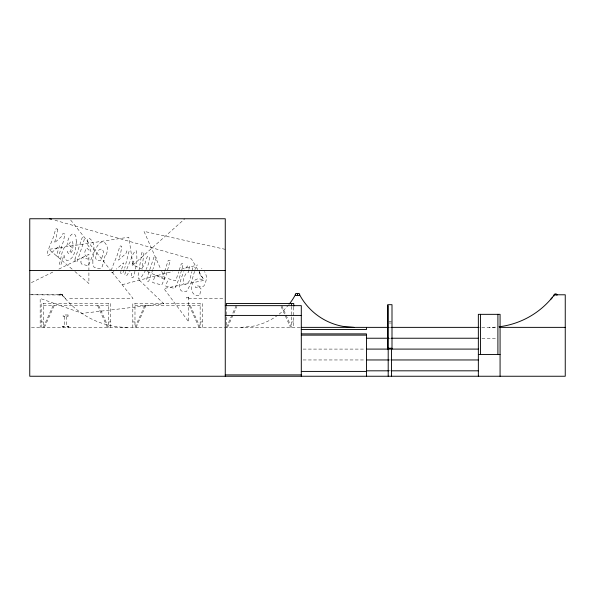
<?xml version="1.0" encoding="UTF-8"?>
<svg xmlns="http://www.w3.org/2000/svg" width="595" height="595" viewBox="0 0 595 595"><rect width="100%" height="100%" fill="white"/><g stroke="black" fill="none" stroke-linecap="round" stroke-linejoin="round"><path stroke-width="0.45" stroke-dasharray="2.98 2.23" d="M199.578 271.231L199.05 274.689L201.645 276.355L202.664 277.962L202.479 279.955C191.047 273.499 186.332 297.024 199.6 295.7L201.021 288.806L198.916 286.671L197.518 287.816L195.77 287.608L195.175 286.983L195.852 286.173C198.537 285.109 201.348 287.668 203.832 286.046C206.547 281.844 207.521 275.827 204.546 271.506M111.325 270.576C113.459 262.402 118.427 255.076 119.446 246.501L120.673 245.899L121.796 246.367L120.606 253.544L118.509 260.134L125.962 253.455L126.921 250.874L129.1 251.164L124.705 268.226M188.779 270.056L188.31 272.488L185.603 274.072L183.61 278.676L182.94 282.647L183.468 283.77L184.762 284.365C190.482 283.808 190.355 275.775 191.925 271.588M188.935 269.245L189.56 266.01L187.856 265.734L185.395 268.486L184.227 270.837M192.125 270.695L192.944 267.125L195.443 267.795L194.996 269.58M194.55 271.365L191.017 283.413L186.629 291.379C174.231 293.923 181.639 277.01 183.84 271.618M179.214 270.175L181.274 263.868L183.327 263.704L179.288 278.326L174.789 288.508L165.67 286.061L168.333 278.735L175.733 280.803L178.679 271.811M164.57 271.588L162.688 277.307L155.295 275.24L152.632 282.566L161.751 285.012L166.243 274.83L170.282 260.208L168.229 260.379L164.837 270.77M152.774 269.661L148.787 281.115L147.553 281.502L146.586 279.888L146.898 278.155L153.971 257.107L155.198 256.839L156.269 257.635L153.064 268.843M125.783 271.61L124.824 274.183L124.935 275.009L125.805 275.507L126.854 275.351L127.717 274.28L129.189 270.613M124.095 269.78L122.585 273.67L120.815 273.447L120.778 271.878L123.693 262.834L116.33 269.118M126.802 269.089L133.146 254.02L134.79 251.447L136.188 250.733C138.033 259.621 135.876 269.342 132.916 277.835L130.9 277.292L131.822 273.522L129.717 271.194M53.104 305.644L43.331 327.369L43.331 303.472M44.417 327.369L54.19 305.644M144.756 305.644L134.983 327.369L134.983 303.472M136.069 327.369L145.842 305.644M236.185 305.644L226.405 327.369L226.405 306.551M227.491 327.369L236.892 306.485M31.557 294.8L59.515 294.986L59.708 294.599M145.76 270.093L141.528 276.853L138.992 279.375L137.869 276.965L142.012 252.176L143.945 252.6L142.041 268.345L144.964 263.57L147.329 256.43L148.564 256.378L149.538 257.062L148.69 263.399L146.139 269.386M113.913 271.432L112.7 272.592L111.027 272.138M142.279 269.193L133.012 264.983L184.859 218.752M31.416 282.625L53.892 271.543M58.89 269.081L88.9 254.288L88.9 270.688M201.393 268.806L201.95 268.65M122.109 284.715L172.55 271.536M181.326 269.245L197.652 264.983M127.508 327.369A81.463 81.463 0 0 1 66.305 299.672L62.802 295.968A1.718 1.718 0 0 0 61.635 293.9A1.718 1.718 0 0 0 59.515 294.986L61.144 294.785L61.144 295.544M59.515 294.986L62.334 294.785L66.305 299.672M241.057 327.369L252.079 326.372A61.553 61.553 0 0 0 277.344 315.536M29.75 294.785L62.334 294.785L62.802 295.968L62.802 295.105M188.771 297.307L186.599 297.307L186.599 298.422L223.445 298.422M69.63 298.422L133.012 298.422L111.295 271.127M43.331 305.644L108.498 305.644M134.983 305.644L200.151 305.644M389.011 321.285L391.458 321.285M41.159 321.94L43.331 321.94M108.498 321.94L110.67 321.94M132.811 321.94L134.983 321.94M200.151 321.94L202.322 321.94M291.58 321.94L293.752 321.94M389.011 323.026L391.458 323.026M31.483 327.369L300.371 327.369M389.011 327.369L390.908 327.369M481.794 327.369L496.632 327.369M388.661 338.235L390.513 338.235M481.972 338.235L496.461 338.235M303.138 349.094L365.553 349.094M303.138 359.96L365.553 359.96M388.661 359.96L390.513 359.96M388.661 370.819L390.513 370.819M225.267 249.35L143.99 231.358L160.702 269.096M55.015 220.262L191.478 259.004L198.596 271.03M147.337 271.491L165.403 279.702L161.074 269.929M72.114 269.148L48.864 249.35L128.788 237.197L133.012 264.983M74.91 271.536L88.9 283.451L88.9 271.603M139.356 280.208L163.737 303.681L82.199 313.372L40.17 298.422L40.17 327.369M70.686 220.083L110.73 270.405M199.057 271.811L204.122 280.379L163.87 288.538L188.771 321.932L188.771 296.243M281.807 305.644L291.58 327.369L291.58 305.644M281.093 306.485L290.494 327.369M190.378 305.644L200.151 327.369L200.151 303.472M189.292 305.644L199.065 327.369M98.725 305.644L108.498 327.369L108.498 303.472M97.639 305.644L107.412 327.369M293.752 307.154L293.752 327.369M202.322 327.369L202.322 303.472L132.811 303.472L132.811 327.369M110.67 327.369L110.67 303.472L41.159 303.472L41.159 327.369M68.856 327.369L68.856 326.283L62.334 326.283L62.334 327.369M68.202 326.283L68.202 327.369M67.332 326.283L67.332 327.369M66.685 316.51L66.685 326.283M64.505 316.51L64.505 326.283M63.858 326.283L63.858 327.369M62.988 326.283L62.988 327.369M495.501 327.131A81.463 81.463 0 0 1 489.216 327.369M288.716 304.766A61.553 61.553 0 0 1 278.817 314.428M80.868 261.941L81.314 263.927L88.253 265.868C91.801 257.36 98.569 245.445 89.265 238.119L88.32 238.35L87.621 240.045L87.041 243.913L89.22 247.037L90.975 251.484L90.619 251.685L86.892 248.108L86.238 248.323C85.13 250.324 84.274 252.897 85.13 255.129L88.291 258.215L88.09 259.093L81.924 257.657L80.868 261.941M73.044 245.244C72.798 248.085 72.917 252.109 69.942 253.574L68.775 253.537L67.718 252.704L67.347 251.38L70.366 251.804L71.608 247.401L70.329 246.07L68.105 245.147L70.917 241.362L71.846 241.072L72.783 242.284L73.044 245.244M92.879 260.759L92.887 264.857L94.099 267.222C96.397 268.174 99.804 269.751 101.849 267.519L104.192 260.484L103.195 260.558L105.278 255.404L106.007 255.976L107.814 249.223C103.203 230.555 91.987 252.124 92.879 260.759M76.331 241.934C75.528 248.234 74.777 259.777 66.811 260.543L64.595 258.468L63.955 254.831L60.727 265.392L59.329 263.793C61.806 257.918 60.958 248.725 67.086 245.088C67.354 241.168 68.73 236.527 72.025 234.103L73.817 234.058L75.037 234.839L75.862 236.408L76.331 241.934M95.84 256.549L95.683 258.252L96.375 259.673L98.086 260.543L100.711 260.275C101.842 257.018 105.077 252.882 102.511 249.543L101.433 248.955C97.825 249.312 96.271 253.418 95.84 256.549M133.853 261.153L133.317 265.876L132.127 264.544L133.414 261.079L133.853 261.153M57.67 229.187L56.48 236.356L54.376 242.953L61.835 236.267L62.795 233.694L64.974 233.976L63.323 241.622L58.459 256.49L57.269 256.594L56.473 255.701L59.559 245.653L48.574 255.404L46.901 254.958C48.552 246.077 54.324 238.461 55.32 229.32L56.547 228.718L57.67 229.187M75.044 258.899L74.955 261.502L75.699 262.254L76.933 261.859L83.478 242.663L84.408 238.379L83.345 237.591L82.117 237.851L75.044 258.899M68.038 314.986L63.152 314.986L63.152 316.51L68.038 316.51L68.038 314.986"/><path stroke-width="0.89" d="M499.086 326.774A81.463 81.463 0 0 0 550.42 299.672L554.391 294.785L565.25 294.785L565.25 376.248L29.75 376.248L29.75 218.752L225.267 218.752L225.267 376.248M550.42 299.672L552.175 297.85M29.75 270.494L225.267 270.494M225.267 305.644L301.301 305.644L301.301 376.248M387.657 305.644L388.2 305.644L388.2 376.248M225.267 315.424L301.301 315.424M301.204 327.369L388.2 327.369M391.458 327.369L479.012 327.369M499.413 327.369L565.25 327.369M301.301 329.541L366.475 329.541L366.475 327.369M301.301 333.884L366.475 333.884L366.475 376.248M301.301 335.126L366.475 335.126M366.475 338.235L388.661 338.235M391.436 338.235L478.35 338.235M387.657 348.246L392.001 348.246M366.475 349.094L478.35 349.094M478.35 354.523L500.075 354.523M366.475 359.96L388.661 359.96M391.436 359.96L478.35 359.96M366.475 370.819L388.661 370.819M391.436 370.819L478.35 370.819M301.301 371.414L366.475 371.414M225.267 374.902L301.301 374.902M353.943 327.369L342.921 326.372A61.553 61.553 0 0 1 299.635 294.785M555.581 294.785L557.218 295.016L557.046 294.644A1.718 1.718 0 0 0 553.9 295.217L553.938 296.027M49.69 218.752L51.468 219.258M500.075 376.248L500.075 314.339L478.35 314.339L478.35 376.248M497.903 314.339L497.903 354.523M480.529 314.339L480.529 354.523M392.001 349.094L392.001 304.685L387.657 304.685L387.657 349.094M391.458 349.094L391.458 376.248M293.752 306.247L293.752 303.472L226.405 303.472L226.405 305.644M291.58 303.472L291.58 305.644M295.365 294.785A61.553 61.553 0 0 1 289.296 304.045M297.5 294.503L297.463 294.785A1.086 1.086 0 0 1 295.715 295.336A1.086 1.086 0 0 1 295.953 293.521A1.086 1.086 0 0 1 297.5 294.503L297.537 294.785A1.086 1.086 0 0 0 299.285 295.336A1.086 1.086 0 0 0 299.047 293.521A1.086 1.086 0 0 0 297.5 294.503"/></g></svg>
